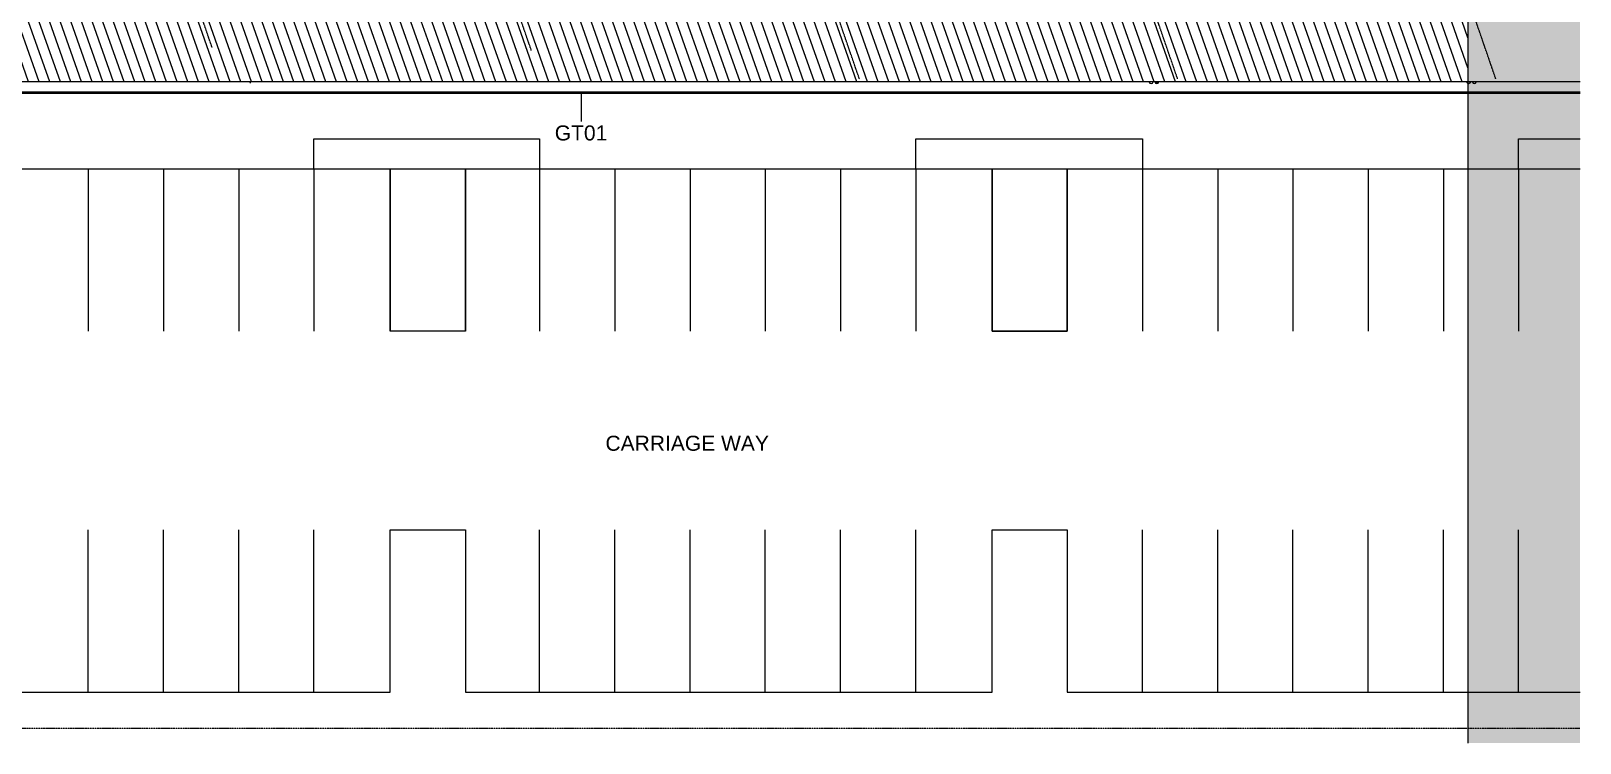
# Model space of a CAD drawing. Header units: millimetres. Extents: x -2478825 to -2336182, y 3945451 to 4053958.
# Drawn here: x -2391300 to -2339817, y 3945451 to 3969128 of the extents above; entities that cross this region are included whole.
import ezdxf

# ---------------------------------------------------------------- set-up
doc = ezdxf.new("R2010")
doc.units = ezdxf.units.MM
doc.linetypes.add('AEC_Double Dash', pattern=[39, 15, -4, 6, -4, 6, -4])
doc.linetypes.add('Grid Line', pattern=[21, 12, -3, 3, -3])
for name, color, linetype, lineweight in [('A-DETL', 90, 'Continuous', 18), ('A-DETL-GENF', 92, 'Continuous', 5), ('A-FLOR', 192, 'Continuous', 5), ('A-GENM', 13, 'Continuous', 5), ('A-GENM-IDEN', 13, 'Continuous', 5), ('A-ROOF-PATT', 132, 'Continuous', 5), ('C-PROP-LINE', 91, 'AEC_Double Dash', 13), ('C-TOPO', 7, 'Continuous', 5), ('G-ANNO-TEXT', 231, 'Continuous', 5), ('P-SANR-FIXT', 6, 'Continuous', 5), ('S-GRID', 1, 'Continuous', 5)]:
    doc.layers.add(name, color=color, linetype=linetype, lineweight=lineweight)
doc.styles.add('Arial', font='arial.ttf', dxfattribs={"height": 500})

# ---------------------------------------------------------------- blocks, each defined once
blk = doc.blocks.new('Downpipe - L Spreader - Default-1877085-ROOF - Part A')
at = {"layer": 'P-SANR-FIXT'}
blk.add_arc((-40, 2100), 75, 22.2559, 157.7441, dxfattribs=at)
blk = doc.blocks.new('Downpipe - L Spreader - Default-1309617-ROOF - Part A')
at = {"layer": 'P-SANR-FIXT'}
blk.add_hatch(color=211, dxfattribs=at).paths.add_polyline_path([(-40, 2175), (-59, 2172), (-77, 2165), (-93, 2153), (-105, 2137), (-109, 2128), (29, 2128), (25, 2137), (13, 2153), (-2, 2165), (-20, 2172)])
blk.add_arc((-40, 2100), 75, 22.2559, 157.7441, dxfattribs=at)
blk = doc.blocks.new('Downpipe - L Spreader - Default-1556073-ROOF - Part A')
at = {"layer": 'P-SANR-FIXT'}
blk.add_hatch(color=211, dxfattribs=at).paths.add_polyline_path([(-79, 2164), (-93, 2153), (-105, 2137), (-109, 2128), (-79, 2128), (-79, 2161)])
blk.add_arc((-40, 2100), 75, 120, 157.7441, dxfattribs=at)
blk = doc.blocks.new('Downpipe - L Spreader - Default-V19-ROOF - Part A')
at = {"layer": 'P-SANR-FIXT'}
for start, end in [(71.6802, 157.7441), (22.2559, 71.2952)]:
    blk.add_arc((-40, 2100), 75, start, end, dxfattribs=at)
blk = doc.blocks.new('Downpipe - L Spreader - Default-V20-ROOF - Part A')
at = {"layer": 'P-SANR-FIXT'}
blk.add_arc((-40, 2100), 75, 22.2559, 157.7441, dxfattribs=at)
blk = doc.blocks.new('GT01 - GT01-2642391-ROOF - Part A')
at = {"layer": 'A-GENM'}
for p, q in [((-2343542, 3967434), (-2395462, 3967434)), ((-2343542, 3967432), (-2395462, 3967432)), ((-2339817, 3967434), (-2343541, 3967434)), ((-2339817, 3967432), (-2343541, 3967432)), ((-2343542, 3967089), (-2395462, 3967089)), ((-2343542, 3967087), (-2395462, 3967087)), ((-2395462, 3967062), (-2343542, 3967062)), ((-2339817, 3967089), (-2343541, 3967089)), ((-2339817, 3967087), (-2343541, 3967087)), ((-2343541, 3967062), (-2339817, 3967062))]:
    blk.add_line(p, q, dxfattribs=at)
blk = doc.blocks.new('Family - ___-240017-ROOF - Part A')
at = {"layer": 'C-PROP-LINE'}
for p, q in [((-2401701, 3945944), (-2343541, 3945944)), ((-2343541, 3945944), (-2339817, 3945944))]:
    blk.add_line(p, q, dxfattribs=at)

msp = doc.modelspace()

# ---------------------------------------------------------------- hatches: boundary and pattern name
at = {"layer": 'A-DETL-GENF', "transparency": 33554585}
h = msp.add_hatch(color=7, dxfattribs=at)
h.paths.add_polyline_path([(-2339817, 3945451), (-2339817, 4050268), (-2343541, 4050268), (-2343541, 4001217), (-2345559, 4000677), (-2341524, 3999596), (-2343541, 3999055), (-2343541, 3945451), (-2339902, 3945451)])
h.paths.add_polyline_path([(-2343328, 3967385), (-2343347, 3967388), (-2343365, 3967395), (-2343381, 3967407), (-2343393, 3967423), (-2343396, 3967432), (-2343259, 3967432), (-2343263, 3967423), (-2343275, 3967407), (-2343290, 3967395), (-2343308, 3967388)])
h.paths.add_polyline_path([(-2341225, 3990775), (-2341245, 3990777), (-2341271, 3990788), (-2341280, 3990794), (-2341292, 3990808), (-2341301, 3990826), (-2341305, 3990845), (-2341304, 3990865), (-2341297, 3990883), (-2341286, 3990900), (-2341272, 3990912), (-2341254, 3990921), (-2341235, 3990925), (-2341215, 3990924), (-2341197, 3990917), (-2341181, 3990906), (-2341168, 3990892), (-2341159, 3990874), (-2341155, 3990855), (-2341159, 3990828), (-2341163, 3990817), (-2341174, 3990801), (-2341188, 3990788), (-2341206, 3990779), (-2341219, 3990777)])
h = msp.add_hatch(color=7, dxfattribs=at)
h.paths.add_polyline_path([(-2343328, 3967385), (-2343308, 3967388), (-2343290, 3967395), (-2343275, 3967407), (-2343263, 3967423), (-2343259, 3967432), (-2343396, 3967432), (-2343393, 3967423), (-2343381, 3967407), (-2343365, 3967395), (-2343347, 3967388)])
h.paths.add_polyline_path([(-2341225, 3990775), (-2341206, 3990779), (-2341188, 3990788), (-2341174, 3990801), (-2341163, 3990817), (-2341157, 3990835), (-2341155, 3990855), (-2341159, 3990874), (-2341173, 3990898), (-2341181, 3990906), (-2341197, 3990917), (-2341215, 3990924), (-2341235, 3990925), (-2341254, 3990921), (-2341272, 3990912), (-2341288, 3990897), (-2341297, 3990883), (-2341304, 3990865), (-2341305, 3990845), (-2341301, 3990826), (-2341292, 3990808), (-2341280, 3990794), (-2341263, 3990783), (-2341245, 3990777), (-2341235, 3990776)])
at = {"layer": 'A-ROOF-PATT'}
h = msp.add_hatch(dxfattribs=at)
h.set_pattern_fill('FP_5', color=256, style=0, pattern_type=2)
h.set_pattern_definition([(109.367, (-4018.33, 11431.97), (-314.1568, -110.428734), [])])
h.paths.add_polyline_path([(-2379210, 3972670), (-2379201, 3972672), (-2379210, 3972757), (-2379210, 3972672)])
h.paths.add_polyline_path([(-2354183, 3967434), (-2343541, 3967434), (-2343541, 3976787), (-2344521, 3976674), (-2344516, 3976625), (-2344563, 3976619), (-2344575, 3976617), (-2344576, 3976615), (-2344741, 3976597), (-2344742, 3976596), (-2344764, 3976596), (-2344803, 3976593), (-2344809, 3976640), (-2350252, 3976011), (-2350248, 3975962), (-2350295, 3975956), (-2350307, 3975954), (-2350308, 3975952), (-2350473, 3975934), (-2350474, 3975933), (-2350496, 3975933), (-2350535, 3975930), (-2350540, 3975977), (-2355984, 3975348), (-2355980, 3975299), (-2356027, 3975293), (-2356039, 3975291), (-2356039, 3975289), (-2356205, 3975271), (-2356206, 3975270), (-2356228, 3975270), (-2356267, 3975267), (-2356272, 3975315), (-2361716, 3974685), (-2361712, 3974636), (-2361759, 3974630), (-2361770, 3974628), (-2361771, 3974626), (-2361937, 3974608), (-2361938, 3974607), (-2361960, 3974607), (-2361999, 3974604), (-2362004, 3974652), (-2367448, 3974022), (-2367443, 3973973), (-2367491, 3973967), (-2367502, 3973965), (-2367503, 3973963), (-2367669, 3973945), (-2367670, 3973944), (-2367691, 3973944), (-2367730, 3973941), (-2367736, 3973989), (-2373180, 3973359), (-2373175, 3973310), (-2373222, 3973304), (-2373234, 3973302), (-2373235, 3973300), (-2373401, 3973282), (-2373402, 3973281), (-2373423, 3973281), (-2373462, 3973278), (-2373468, 3973326), (-2378912, 3972696), (-2378907, 3972647), (-2378954, 3972642), (-2378966, 3972639), (-2378967, 3972638), (-2379132, 3972619), (-2379133, 3972619), (-2379155, 3972618), (-2379194, 3972615), (-2379200, 3972663), (-2384513, 3972048), (-2384502, 3971954), (-2385051, 3971890), (-2385081, 3972155), (-2384533, 3972219), (-2384514, 3972057), (-2379210, 3972670), (-2379210, 3972757), (-2379216, 3972813), (-2379167, 3972818), (-2379155, 3972815), (-2379154, 3972817), (-2378989, 3972835), (-2378989, 3972836), (-2378967, 3972841), (-2378929, 3972844), (-2378912, 3972704), (-2373469, 3973334), (-2373484, 3973475), (-2373435, 3973481), (-2373423, 3973478), (-2373422, 3973480), (-2373257, 3973498), (-2373257, 3973499), (-2373235, 3973504), (-2373197, 3973507), (-2373181, 3973367), (-2367737, 3973997), (-2367752, 3974138), (-2367703, 3974144), (-2367691, 3974141), (-2367691, 3974143), (-2367525, 3974161), (-2367525, 3974162), (-2367503, 3974167), (-2367465, 3974170), (-2367449, 3974030), (-2362005, 3974660), (-2362020, 3974801), (-2361972, 3974806), (-2361960, 3974804), (-2361959, 3974806), (-2361793, 3974824), (-2361793, 3974825), (-2361771, 3974830), (-2361733, 3974833), (-2361717, 3974693), (-2356273, 3975323), (-2356288, 3975464), (-2356240, 3975469), (-2356228, 3975467), (-2356227, 3975469), (-2356061, 3975487), (-2356061, 3975488), (-2356039, 3975493), (-2356001, 3975496), (-2355985, 3975356), (-2350541, 3975985), (-2350556, 3976127), (-2350508, 3976132), (-2350496, 3976130), (-2350495, 3976132), (-2350329, 3976150), (-2350329, 3976151), (-2350308, 3976156), (-2350269, 3976159), (-2350253, 3976019), (-2344810, 3976648), (-2344825, 3976790), (-2344776, 3976795), (-2344764, 3976793), (-2344763, 3976794), (-2344598, 3976813), (-2344598, 3976814), (-2344576, 3976819), (-2344538, 3976822), (-2344521, 3976682), (-2343541, 3976795), (-2343542, 3989767), (-2396656, 3971758), (-2395280, 3967761), (-2395420, 3967713), (-2396797, 3971711), (-2396882, 3971682), (-2395505, 3967684), (-2395543, 3967671), (-2397038, 3972012), (-2397041, 3972013), (-2397733, 3974022), (-2397772, 3974009), (-2395461, 3967434), (-2354715, 3967434)])
h.paths.add_polyline_path([(-2381874, 3972354), (-2381855, 3972357), (-2381866, 3972355)])

# ---------------------------------------------------------------- linework, layer by layer
at = {"layer": 'A-DETL', "lineweight": 15}
msp.add_line((-2343541, 3999055), (-2343541, 3945451), dxfattribs=at)
at = {"layer": 'A-DETL', "lineweight": 5}
for p, q in [((-2389396, 3964544), (-2389396, 3959144)), ((-2386896, 3964544), (-2386896, 3959144)), ((-2384396, 3964544), (-2384396, 3959144)), ((-2381896, 3964544), (-2381896, 3959144)), ((-2374396, 3964544), (-2374396, 3959144)), ((-2371896, 3964544), (-2371896, 3959144)), ((-2369396, 3964544), (-2369396, 3959144)), ((-2366896, 3964544), (-2366896, 3959144)), ((-2364396, 3964544), (-2364396, 3959144)), ((-2361896, 3964544), (-2361896, 3959144)), ((-2354358, 3964544), (-2354358, 3959144)), ((-2351858, 3964544), (-2351858, 3959144)), ((-2349358, 3964544), (-2349358, 3959144)), ((-2346858, 3964544), (-2346858, 3959144)), ((-2344358, 3964544), (-2344358, 3959144)), ((-2341858, 3964544), (-2341858, 3959144)), ((-2389396, 3947144), (-2389396, 3952544)), ((-2386896, 3947144), (-2386896, 3952544)), ((-2384396, 3947144), (-2384396, 3952544)), ((-2381896, 3947144), (-2381896, 3952544)), ((-2374396, 3947144), (-2374396, 3952544)), ((-2371896, 3947144), (-2371896, 3952544)), ((-2369396, 3947144), (-2369396, 3952544)), ((-2366896, 3947144), (-2366896, 3952544)), ((-2364396, 3947144), (-2364396, 3952544)), ((-2361896, 3947144), (-2361896, 3952544)), ((-2354358, 3947144), (-2354358, 3952544)), ((-2351858, 3947144), (-2351858, 3952544)), ((-2349358, 3947144), (-2349358, 3952544)), ((-2346858, 3947144), (-2346858, 3952544)), ((-2344358, 3947144), (-2344358, 3952544)), ((-2341858, 3947144), (-2341858, 3952544))]:
    msp.add_line(p, q, dxfattribs=at)
at = {"layer": 'A-FLOR'}
for p, q in [((-2381896, 3964544), (-2381896, 3965544)), ((-2381896, 3965544), (-2374396, 3965544)), ((-2374396, 3965544), (-2374396, 3964544)), ((-2361896, 3964544), (-2361896, 3965544)), ((-2361896, 3965544), (-2354358, 3965544)), ((-2354358, 3965544), (-2354358, 3964544)), ((-2341858, 3964544), (-2341858, 3965544)), ((-2341858, 3965544), (-2339817, 3965544)), ((-2391896, 3964544), (-2381896, 3964544)), ((-2381896, 3964544), (-2379358, 3964544)), ((-2379358, 3964544), (-2379358, 3959144)), ((-2376858, 3964544), (-2374396, 3964544)), ((-2376858, 3959144), (-2376858, 3964544)), ((-2374396, 3964544), (-2361896, 3964544)), ((-2361896, 3964544), (-2359358, 3964544)), ((-2359358, 3964544), (-2359358, 3959144)), ((-2356858, 3964544), (-2354358, 3964544)), ((-2356858, 3959144), (-2356858, 3964544)), ((-2354358, 3964544), (-2341858, 3964544)), ((-2341858, 3964544), (-2339817, 3964544)), ((-2376858, 3959144), (-2376858, 3959144)), ((-2359358, 3959144), (-2356858, 3959144))]:
    msp.add_line(p, q, dxfattribs=at)
at = {"layer": 'A-GENM-IDEN'}
msp.add_line((-2373012, 3967119), (-2373012, 3966122), dxfattribs=at)
at = {"layer": 'C-TOPO'}
for p, q in [((-2379358, 3964544), (-2376858, 3964544)), ((-2379358, 3959144), (-2379358, 3964544)), ((-2376858, 3964544), (-2376858, 3959144)), ((-2359358, 3964544), (-2356858, 3964544)), ((-2359358, 3959144), (-2359358, 3964544)), ((-2356858, 3964544), (-2356858, 3959144)), ((-2376858, 3959144), (-2379358, 3959144)), ((-2356858, 3959144), (-2359358, 3959144)), ((-2379358, 3947144), (-2379358, 3952544)), ((-2379358, 3952544), (-2376858, 3952544)), ((-2376858, 3952544), (-2376858, 3947144)), ((-2359358, 3947144), (-2359358, 3952544)), ((-2359358, 3952544), (-2356858, 3952544)), ((-2356858, 3952544), (-2356858, 3947144)), ((-2396858, 3947144), (-2379358, 3947144)), ((-2376858, 3947144), (-2359358, 3947144)), ((-2356858, 3947144), (-2339817, 3947144))]:
    msp.add_line(p, q, dxfattribs=at)
at = {"layer": 'S-GRID', "linetype": 'Grid Line'}
for p, q in [((-2342616, 3967536), (-2369445, 4045453)), ((-2353192, 3967536), (-2378900, 4042198)), ((-2363768, 3967536), (-2388356, 4038942)), ((-2374671, 3968484), (-2397811, 4035686)), ((-2385281, 3968582), (-2407266, 4032430))]:
    msp.add_line(p, q, dxfattribs=at)

# ---------------------------------------------------------------- block references
at = {"layer": 'A-GENM'}
msp.add_blockref('GT01 - GT01-2642391-ROOF - Part A', (0, 0), dxfattribs=at)
at = {"layer": 'C-PROP-LINE'}
msp.add_blockref('Family - ___-240017-ROOF - Part A', (0, 0), dxfattribs=at)
at = {"layer": 'P-SANR-FIXT', "rotation": 180}
for name, p in [('Downpipe - L Spreader - Default-1556073-ROOF - Part A', (-2384101, 3969560)), ('Downpipe - L Spreader - Default-V20-ROOF - Part A', (-2354113, 3969560)), ('Downpipe - L Spreader - Default-1309617-ROOF - Part A', (-2353923, 3969560)), ('Downpipe - L Spreader - Default-V19-ROOF - Part A', (-2343557, 3969560)), ('Downpipe - L Spreader - Default-1877085-ROOF - Part A', (-2343367, 3969560))]:
    msp.add_blockref(name, p, dxfattribs=at)

# ---------------------------------------------------------------- texts
at = {"layer": 'G-ANNO-TEXT', "color": 7, "insert": (-2372207, 3955669), "char_height": 500, "width": 6605.9, "attachment_point": 1, "style": 'Arial'}
msp.add_mtext('CARRIAGE WAY', dxfattribs=at)

# ---------------------------------------------------------------- next in the draw order: texts
at = {"layer": 'A-GENM-IDEN', "insert": (-2373892, 3965987), "char_height": 500, "width": 2116.45, "attachment_point": 1, "style": 'Arial', "bg_fill": 3, "box_fill_scale": 1.25, "bg_fill_color": 256, "bg_fill_true_color": 13158600, "bg_fill_transparency": 0}
msp.add_mtext('GT01', dxfattribs=at)

doc.saveas('drawing.dxf')
